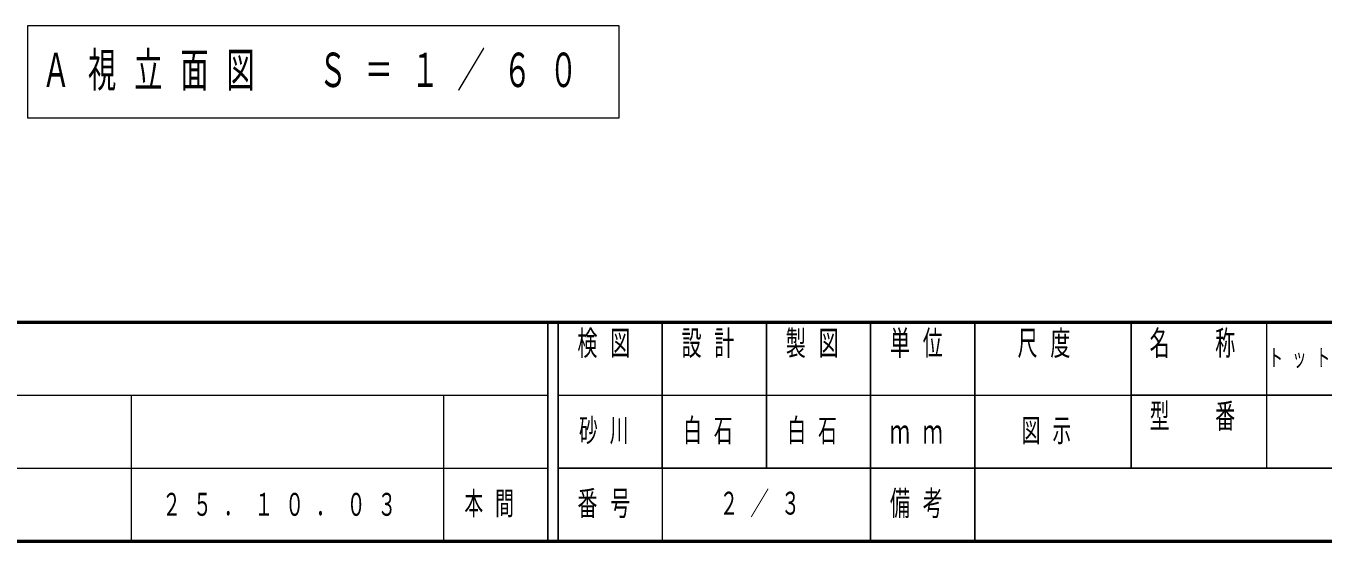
# Model space of a CAD drawing. Units: millimetres on the paper. Extents: x -385 to 0, y -594 to 267.
# Drawn here: x -293.6 to -169.1, y -297 to -247.6 of the extents above; entities that cross this region are included whole.
import ezdxf

# ---------------------------------------------------------------- set-up
doc = ezdxf.new("R2010")
doc.units = ezdxf.units.MM
doc.layers.add('1_60', color=7, linetype='Continuous', lineweight=25)
doc.layers.add('NAKAMURA図枠', color=7, linetype='Continuous', lineweight=13)
doc.layers.add('図面情報', color=7, linetype='Continuous')
doc.styles.add('ＭＳ ゴシック', font='')
doc.styles.get('ＭＳ ゴシック').set_extended_font_data('MS Gothic')

msp = doc.modelspace()

# ---------------------------------------------------------------- linework, layer by layer
at = {"layer": '1_60', "lineweight": 13}
for p, q in [((-293.449, -247.6), (-293.449, -256.4)), ((-236.649, -247.6), (-293.449, -247.6)), ((-236.649, -256.4), (-236.649, -247.6)), ((-293.449, -256.4), (-236.649, -256.4))]:
    msp.add_line(p, q, dxfattribs=at)
at = {"layer": 'NAKAMURA図枠', "lineweight": 50}
for p, q in [((-385, -276), (0, -276)), ((-385, -297), (0, -297))]:
    msp.add_line(p, q, dxfattribs=at)
at = {"layer": 'NAKAMURA図枠', "color": 211, "lineweight": 25}
for p, q in [((-243.5, -276), (-243.5, -297)), ((-242.5, -276), (-242.5, -297)), ((-232.5, -276), (-232.5, -290)), ((-222.5, -276), (-222.5, -290)), ((-212.5, -276), (-212.5, -297)), ((-202.5, -276), (-202.5, -290)), ((-187.5, -276), (-187.5, -290)), ((-187.5, -283), (-70, -283)), ((-242.5, -290), (0, -290))]:
    msp.add_line(p, q, dxfattribs=at)
at = {"layer": 'NAKAMURA図枠'}
for p, q in [((-174.5, -276), (-174.5, -290)), ((-385, -283), (-243.5, -283)), ((-283.5, -283), (-283.5, -297)), ((-253.5, -283), (-253.5, -297)), ((-242.5, -283), (-187.5, -283)), ((-385, -290), (-243.5, -290)), ((-232.5, -290), (-232.5, -297))]:
    msp.add_line(p, q, dxfattribs=at)
at = {"layer": 'NAKAMURA図枠', "lineweight": 25}
msp.add_line((-202.5, -290), (-202.5, -297), dxfattribs=at)

# ---------------------------------------------------------------- texts
at = {"layer": '1_60', "insert": (-292.049, -252), "char_height": 3.299, "attachment_point": 4, "style": 'ＭＳ ゴシック'}
msp.add_mtext('\\T1.64;\\W0.6;Ａ視立面図\u3000Ｓ＝１／６０', dxfattribs=at)
at = {"layer": 'NAKAMURA図枠', "color": 4, "char_height": 2.346, "style": 'ＭＳ ゴシック'}
for s, insert, attachment_point in [('\\T1.64;\\W0.6;検図', (-237.5, -276.833), 2), ('\\T1.64;\\W0.6;設計', (-227.5, -276.833), 2), ('\\T1.64;\\W0.6;製図', (-217.5, -276.833), 2), ('\\T1.64;\\W0.6;単位', (-207.5, -276.833), 2), ('\\T1.64;\\W0.6;尺度', (-195.25, -276.833), 2), ('\\T1.64;\\W0.6;名\u3000称', (-181, -276.833), 2), ('\\T1.64;\\W0.6;型\u3000番', (-181, -283.833), 2), ('\\T1.64;\\W0.6;ｍｍ', (-207.5, -286.5), 5), ('\\T1.64;\\W0.6;番号', (-237.5, -293.5), 5), ('\\T1.64;\\W0.6;備考', (-207.5, -293.5), 5)]:
    msp.add_mtext(s, dxfattribs=dict(at, insert=insert, attachment_point=attachment_point))
at = {"layer": '図面情報', "attachment_point": 4, "style": 'ＭＳ ゴシック'}
for s, insert, char_height in [('\\T1.64;\\W0.6;トットビルダー\u3000ファンファンパーク', (-174.3, -279.5), 1.686), ('\\T1.64;\\W0.6;砂川', (-240.5, -286.5), 2.199), ('\\T1.64;\\W0.6;白石', (-230.5, -286.5), 2.199), ('\\T1.64;\\W0.6;白石', (-220.5, -286.5), 2.199), ('\\T1.64;\\W0.6;図示', (-198, -286.5), 2.199), ('\\T1.64;\\W0.6;２５．１０．０３', (-280.5, -293.5), 2.199), ('\\T1.64;\\W0.6;本間', (-251.5, -293.5), 2.199), ('\\T1.64;\\W0.6;２／３', (-227, -293.5), 2.199)]:
    msp.add_mtext(s, dxfattribs=dict(at, insert=insert, char_height=char_height))

doc.saveas('drawing.dxf')
